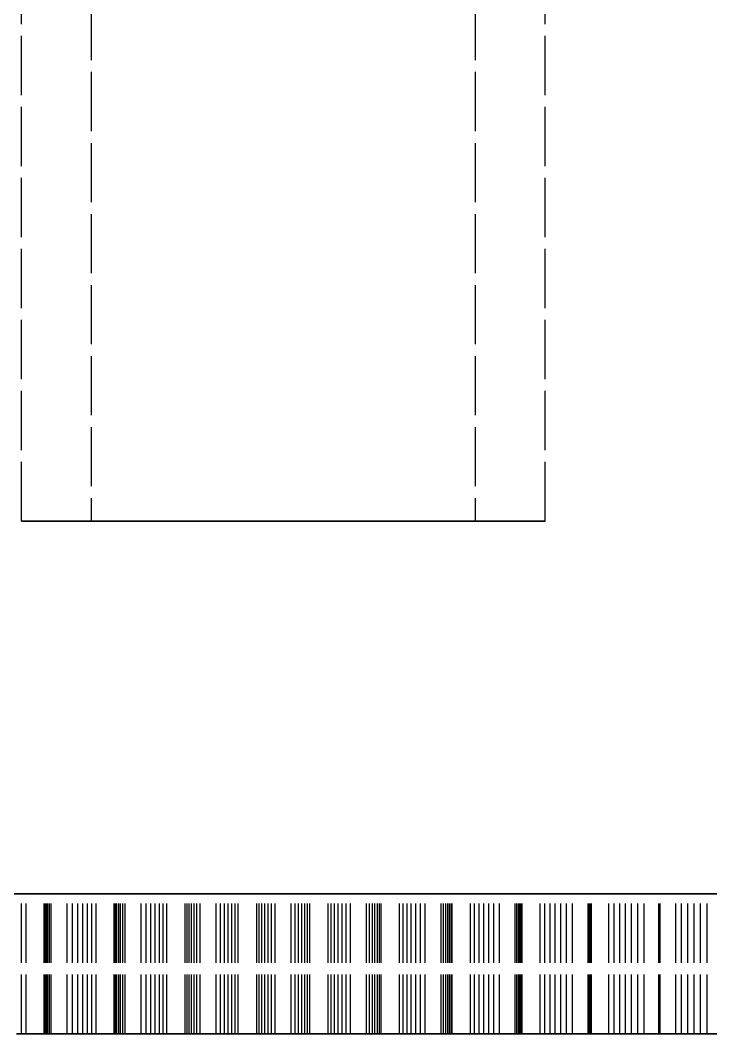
# Model space of a CAD drawing. Header units: millimetres. Extents: x -25 to 138, y -20 to 129.
# Drawn here: x 76.36 to 91.17, y 2 to 23.75 of the extents above; entities that cross this region are included whole.
import ezdxf

# ---------------------------------------------------------------- set-up
doc = ezdxf.new("R2010")
doc.units = ezdxf.units.MM
doc.linetypes.add('DASHED', pattern=[1.524, 1.27, -0.254])
doc.layers.add('HIDDEN', color=8, linetype='DASHED')
doc.layers.add('VISIBLE', color=7, linetype='CONTINUOUS')

msp = doc.modelspace()

# ---------------------------------------------------------------- linework, layer by layer
at = {"layer": 'HIDDEN'}
for points in [[(77.88, 45.5), (77.88, 13)], [(86.12, 45.5), (86.12, 13)], [(76.38, 13), (76.38, 44)], [(87.62, 13), (87.62, 44)], [(87.62, 13), (87.44159, 13), (87.26317, 13), (87.08476, 13), (86.90635, 13), (86.72794, 13), (86.54952, 13), (86.37111, 13), (86.1927, 13), (86.01429, 13), (85.83587, 13), (85.65746, 13), (85.47905, 13), (85.30063, 13), (85.12222, 13), (84.94381, 13), (84.7654, 13), (84.58698, 13), (84.40857, 13), (84.23016, 13), (84.05175, 13), (83.87333, 13), (83.69492, 13), (83.51651, 13), (83.3381, 13), (83.15968, 13), (82.98127, 13), (82.80286, 13), (82.62444, 13), (82.44603, 13), (82.26762, 13), (82.08921, 13), (81.91079, 13), (81.73238, 13), (81.55397, 13), (81.37556, 13), (81.19714, 13), (81.01873, 13), (80.84032, 13), (80.6619, 13), (80.48349, 13), (80.30508, 13), (80.12667, 13), (79.94825, 13), (79.76984, 13), (79.59143, 13), (79.41302, 13), (79.2346, 13), (79.05619, 13), (78.87778, 13), (78.69937, 13), (78.52095, 13), (78.34254, 13), (78.16413, 13), (77.98571, 13), (77.8073, 13), (77.62889, 13), (77.45048, 13), (77.27206, 13), (77.09365, 13), (76.91524, 13), (76.73683, 13), (76.55841, 13), (76.38, 13)], [(76.38, 13), (76.46921, 13), (76.55841, 13), (76.64762, 13), (76.73683, 13), (76.82603, 13), (76.91524, 13), (77.00444, 13), (77.09365, 13), (77.18286, 13), (77.27206, 13), (77.36127, 13), (77.45048, 13), (77.53968, 13), (77.62889, 13), (77.7181, 13), (77.8073, 13), (77.89651, 13), (77.98571, 13), (78.07492, 13), (78.16413, 13), (78.25333, 13), (78.34254, 13), (78.43175, 13), (78.52095, 13), (78.61016, 13), (78.69937, 13), (78.78857, 13), (78.87778, 13), (78.96698, 13), (79.05619, 13), (79.1454, 13), (79.2346, 13), (79.32381, 13), (79.41302, 13), (79.50222, 13), (79.59143, 13), (79.68063, 13), (79.76984, 13), (79.85905, 13), (79.94825, 13), (80.03746, 13), (80.12667, 13), (80.21587, 13), (80.30508, 13), (80.39429, 13), (80.48349, 13), (80.5727, 13), (80.6619, 13), (80.75111, 13), (80.84032, 13), (80.92952, 13), (81.01873, 13), (81.10794, 13), (81.19714, 13), (81.28635, 13), (81.37556, 13), (81.46476, 13), (81.55397, 13), (81.64317, 13), (81.73238, 13), (81.82159, 13), (81.91079, 13), (82, 13)], [(86.12, 13), (85.98921, 13), (85.85841, 13), (85.72762, 13), (85.59683, 13), (85.46603, 13), (85.33524, 13), (85.20444, 13), (85.07365, 13), (84.94286, 13), (84.81206, 13), (84.68127, 13), (84.55048, 13), (84.41968, 13), (84.28889, 13), (84.1581, 13), (84.0273, 13), (83.89651, 13), (83.76571, 13), (83.63492, 13), (83.50413, 13), (83.37333, 13), (83.24254, 13), (83.11175, 13), (82.98095, 13), (82.85016, 13), (82.71937, 13), (82.58857, 13), (82.45778, 13), (82.32698, 13), (82.19619, 13), (82.0654, 13), (81.9346, 13), (81.80381, 13), (81.67302, 13), (81.54222, 13), (81.41143, 13), (81.28063, 13), (81.14984, 13), (81.01905, 13), (80.88825, 13), (80.75746, 13), (80.62667, 13), (80.49587, 13), (80.36508, 13), (80.23429, 13), (80.10349, 13), (79.9727, 13), (79.8419, 13), (79.71111, 13), (79.58032, 13), (79.44952, 13), (79.31873, 13), (79.18794, 13), (79.05714, 13), (78.92635, 13), (78.79556, 13), (78.66476, 13), (78.53397, 13), (78.40317, 13), (78.27238, 13), (78.14159, 13), (78.01079, 13), (77.88, 13)], [(77.88, 13), (77.9454, 13), (78.01079, 13), (78.07619, 13), (78.14159, 13), (78.20698, 13), (78.27238, 13), (78.33778, 13), (78.40317, 13), (78.46857, 13), (78.53397, 13), (78.59937, 13), (78.66476, 13), (78.73016, 13), (78.79556, 13), (78.86095, 13), (78.92635, 13), (78.99175, 13), (79.05714, 13), (79.12254, 13), (79.18794, 13), (79.25333, 13), (79.31873, 13), (79.38413, 13), (79.44952, 13), (79.51492, 13), (79.58032, 13), (79.64571, 13), (79.71111, 13), (79.77651, 13), (79.8419, 13), (79.9073, 13), (79.9727, 13), (80.0381, 13), (80.10349, 13), (80.16889, 13), (80.23429, 13), (80.29968, 13), (80.36508, 13), (80.43048, 13), (80.49587, 13), (80.56127, 13), (80.62667, 13), (80.69206, 13), (80.75746, 13), (80.82286, 13), (80.88825, 13), (80.95365, 13), (81.01905, 13), (81.08444, 13), (81.14984, 13), (81.21524, 13), (81.28063, 13), (81.34603, 13), (81.41143, 13), (81.47683, 13), (81.54222, 13), (81.60762, 13), (81.67302, 13), (81.73841, 13), (81.80381, 13), (81.86921, 13), (81.9346, 13), (82, 13)], [(82, 13), (82.0654, 13), (82.13079, 13), (82.19619, 13), (82.26159, 13), (82.32698, 13), (82.39238, 13), (82.45778, 13), (82.52317, 13), (82.58857, 13), (82.65397, 13), (82.71937, 13), (82.78476, 13), (82.85016, 13), (82.91556, 13), (82.98095, 13), (83.04635, 13), (83.11175, 13), (83.17714, 13), (83.24254, 13), (83.30794, 13), (83.37333, 13), (83.43873, 13), (83.50413, 13), (83.56952, 13), (83.63492, 13), (83.70032, 13), (83.76571, 13), (83.83111, 13), (83.89651, 13), (83.9619, 13), (84.0273, 13), (84.0927, 13), (84.1581, 13), (84.22349, 13), (84.28889, 13), (84.35429, 13), (84.41968, 13), (84.48508, 13), (84.55048, 13), (84.61587, 13), (84.68127, 13), (84.74667, 13), (84.81206, 13), (84.87746, 13), (84.94286, 13), (85.00825, 13), (85.07365, 13), (85.13905, 13), (85.20444, 13), (85.26984, 13), (85.33524, 13), (85.40063, 13), (85.46603, 13), (85.53143, 13), (85.59683, 13), (85.66222, 13), (85.72762, 13), (85.79302, 13), (85.85841, 13), (85.92381, 13), (85.98921, 13), (86.0546, 13), (86.12, 13)], [(82, 13), (82.08921, 13), (82.17841, 13), (82.26762, 13), (82.35683, 13), (82.44603, 13), (82.53524, 13), (82.62444, 13), (82.71365, 13), (82.80286, 13), (82.89206, 13), (82.98127, 13), (83.07048, 13), (83.15968, 13), (83.24889, 13), (83.3381, 13), (83.4273, 13), (83.51651, 13), (83.60571, 13), (83.69492, 13), (83.78413, 13), (83.87333, 13), (83.96254, 13), (84.05175, 13), (84.14095, 13), (84.23016, 13), (84.31937, 13), (84.40857, 13), (84.49778, 13), (84.58698, 13), (84.67619, 13), (84.7654, 13), (84.8546, 13), (84.94381, 13), (85.03302, 13), (85.12222, 13), (85.21143, 13), (85.30063, 13), (85.38984, 13), (85.47905, 13), (85.56825, 13), (85.65746, 13), (85.74667, 13), (85.83587, 13), (85.92508, 13), (86.01429, 13), (86.10349, 13), (86.1927, 13), (86.2819, 13), (86.37111, 13), (86.46032, 13), (86.54952, 13), (86.63873, 13), (86.72794, 13), (86.81714, 13), (86.90635, 13), (86.99556, 13), (87.08476, 13), (87.17397, 13), (87.26317, 13), (87.35238, 13), (87.44159, 13), (87.53079, 13), (87.62, 13)], [(91.42857, 5), (90.73016, 5), (90.03175, 5), (89.33333, 5), (88.63492, 5), (87.93651, 5), (87.2381, 5), (86.53968, 5), (85.84127, 5), (85.14286, 5), (84.44444, 5), (83.74603, 5), (83.04762, 5), (82.34921, 5), (81.65079, 5), (80.95238, 5), (80.25397, 5), (79.55556, 5), (78.85714, 5), (78.15873, 5), (77.46032, 5), (76.7619, 5), (76.06349, 5)], [(76.06349, 5), (76.4127, 5), (76.7619, 5), (77.11111, 5), (77.46032, 5), (77.80952, 5), (78.15873, 5), (78.50794, 5), (78.85714, 5), (79.20635, 5), (79.55556, 5), (79.90476, 5), (80.25397, 5), (80.60317, 5), (80.95238, 5), (81.30159, 5), (81.65079, 5), (82, 5)], [(76.38372, 5), (76.27573, 5)], [(76.27573, 5), (76.38372, 5)], [(91.52381, 5), (90.7619, 5), (90, 5), (89.2381, 5), (88.47619, 5), (87.71429, 5), (86.95238, 5), (86.19048, 5), (85.42857, 5), (84.66667, 5), (83.90476, 5), (83.14286, 5), (82.38095, 5), (81.61905, 5), (80.85714, 5), (80.09524, 5), (79.33333, 5), (78.57143, 5), (77.80952, 5), (77.04762, 5), (76.28571, 5)], [(91.52381, 5), (90.7619, 5), (90, 5), (89.2381, 5), (88.47619, 5), (87.71429, 5), (86.95238, 5), (86.19048, 5), (85.42857, 5), (84.66667, 5), (83.90476, 5), (83.14286, 5), (82.38095, 5), (81.61905, 5), (80.85714, 5), (80.09524, 5), (79.33333, 5), (78.57143, 5), (77.80952, 5), (77.04762, 5), (76.28571, 5)], [(76.48595, 5), (76.38372, 5)], [(76.38372, 5), (76.48595, 5)], [(76.38372, 2), (76.38372, 5)], [(76.38372, 2), (76.38372, 5)], [(76.86992, 5), (76.48595, 5)], [(76.48595, 5), (76.86992, 5)], [(76.48595, 2), (76.48595, 5)], [(76.48595, 2), (76.48595, 5)], [(76.88171, 5), (76.86992, 5)], [(76.86992, 5), (76.88171, 5)], [(76.86992, 2), (76.86992, 5)], [(76.86992, 2), (76.86992, 5)], [(76.89938, 5), (76.88171, 5)], [(76.88171, 5), (76.89938, 5)], [(76.88171, 2), (76.88171, 5)], [(76.88171, 2), (76.88171, 5)], [(76.92257, 5), (76.89938, 5)], [(76.89938, 5), (76.92257, 5)], [(76.89938, 2), (76.89938, 5)], [(76.89938, 2), (76.89938, 5)], [(76.95103, 5), (76.92257, 5)], [(76.92257, 5), (76.95103, 5)], [(76.92257, 2), (76.92257, 5)], [(76.92257, 2), (76.92257, 5)], [(76.98453, 5), (76.95103, 5)], [(76.95103, 5), (76.98453, 5)], [(76.95103, 2), (76.95103, 5)], [(76.95103, 2), (76.95103, 5)], [(77.0229, 5), (76.98453, 5)], [(76.98453, 5), (77.0229, 5)], [(76.98453, 2), (76.98453, 5)], [(76.98453, 2), (76.98453, 5)], [(77.36145, 5), (77.0229, 5)], [(77.0229, 5), (77.36145, 5)], [(77.0229, 2), (77.0229, 5)], [(77.0229, 2), (77.0229, 5)], [(77.4781, 5), (77.36145, 5)], [(77.36145, 5), (77.4781, 5)], [(77.36145, 2), (77.36145, 5)], [(77.36145, 2), (77.36145, 5)], [(77.58997, 5), (77.4781, 5)], [(77.4781, 5), (77.58997, 5)], [(77.4781, 2), (77.4781, 5)], [(77.4781, 2), (77.4781, 5)], [(77.69686, 5), (77.58997, 5)], [(77.58997, 5), (77.69686, 5)], [(77.58997, 2), (77.58997, 5)], [(77.58997, 2), (77.58997, 5)], [(77.79854, 5), (77.69686, 5)], [(77.69686, 5), (77.79854, 5)], [(77.69686, 2), (77.69686, 5)], [(77.69686, 2), (77.69686, 5)], [(77.89472, 5), (77.79854, 5)], [(77.79854, 5), (77.89472, 5)], [(77.79854, 2), (77.79854, 5)], [(77.79854, 2), (77.79854, 5)], [(77.98504, 5), (77.89472, 5)], [(77.89472, 5), (77.98504, 5)], [(77.89472, 2), (77.89472, 5)], [(77.89472, 2), (77.89472, 5)], [(78.37475, 5), (77.98504, 5)], [(77.98504, 5), (78.37475, 5)], [(77.98504, 2), (77.98504, 5)], [(77.98504, 2), (77.98504, 5)], [(78.40016, 5), (78.37475, 5)], [(78.37475, 5), (78.40016, 5)], [(78.37475, 2), (78.37475, 5)], [(78.37475, 2), (78.37475, 5)], [(78.43151, 5), (78.40016, 5)], [(78.40016, 5), (78.43151, 5)], [(78.40016, 2), (78.40016, 5)], [(78.40016, 2), (78.40016, 5)], [(78.46845, 5), (78.43151, 5)], [(78.43151, 5), (78.46845, 5)], [(78.43151, 2), (78.43151, 5)], [(78.43151, 2), (78.43151, 5)], [(78.51071, 5), (78.46845, 5)], [(78.46845, 5), (78.51071, 5)], [(78.46845, 2), (78.46845, 5)], [(78.46845, 2), (78.46845, 5)], [(78.55806, 5), (78.51071, 5)], [(78.51071, 5), (78.55806, 5)], [(78.51071, 2), (78.51071, 5)], [(78.51071, 2), (78.51071, 5)], [(78.61034, 5), (78.55806, 5)], [(78.55806, 5), (78.61034, 5)], [(78.55806, 2), (78.55806, 5)], [(78.55806, 2), (78.55806, 5)], [(78.95309, 5), (78.61034, 5)], [(78.61034, 5), (78.95309, 5)], [(78.61034, 2), (78.61034, 5)], [(78.61034, 2), (78.61034, 5)], [(79.05776, 5), (78.95309, 5)], [(78.95309, 5), (79.05776, 5)], [(78.95309, 2), (78.95309, 5)], [(78.95309, 2), (78.95309, 5)], [(79.15757, 5), (79.05776, 5)], [(79.05776, 5), (79.15757, 5)], [(79.05776, 2), (79.05776, 5)], [(79.05776, 2), (79.05776, 5)], [(79.25233, 5), (79.15757, 5)], [(79.15757, 5), (79.25233, 5)], [(79.15757, 2), (79.15757, 5)], [(79.15757, 2), (79.15757, 5)], [(79.34181, 5), (79.25233, 5)], [(79.25233, 5), (79.34181, 5)], [(79.25233, 2), (79.25233, 5)], [(79.25233, 2), (79.25233, 5)], [(79.42572, 5), (79.34181, 5)], [(79.34181, 5), (79.42572, 5)], [(79.34181, 2), (79.34181, 5)], [(79.34181, 2), (79.34181, 5)], [(79.50369, 5), (79.42572, 5)], [(79.42572, 5), (79.50369, 5)], [(79.42572, 2), (79.42572, 5)], [(79.42572, 2), (79.42572, 5)], [(79.89725, 5), (79.50369, 5)], [(79.50369, 5), (79.89725, 5)], [(79.50369, 2), (79.50369, 5)], [(79.50369, 2), (79.50369, 5)], [(79.93614, 5), (79.89725, 5)], [(79.89725, 5), (79.93614, 5)], [(79.89725, 2), (79.89725, 5)], [(79.89725, 2), (79.89725, 5)], [(79.98103, 5), (79.93614, 5)], [(79.93614, 5), (79.98103, 5)], [(79.93614, 2), (79.93614, 5)], [(79.93614, 2), (79.93614, 5)], [(80.03153, 5), (79.98103, 5)], [(79.98103, 5), (80.03153, 5)], [(79.98103, 2), (79.98103, 5)], [(79.98103, 2), (79.98103, 5)], [(80.08739, 5), (80.03153, 5)], [(80.03153, 5), (80.08739, 5)], [(80.03153, 2), (80.03153, 5)], [(80.03153, 2), (80.03153, 5)], [(80.14837, 5), (80.08739, 5)], [(80.08739, 5), (80.14837, 5)], [(80.08739, 2), (80.08739, 5)], [(80.08739, 2), (80.08739, 5)], [(80.21429, 5), (80.14837, 5)], [(80.14837, 5), (80.21429, 5)], [(80.14837, 2), (80.14837, 5)], [(80.14837, 2), (80.14837, 5)], [(80.55956, 5), (80.21429, 5)], [(80.21429, 5), (80.55956, 5)], [(80.21429, 2), (80.21429, 5)], [(80.21429, 2), (80.21429, 5)], [(80.65175, 5), (80.55956, 5)], [(80.55956, 5), (80.65175, 5)], [(80.55956, 2), (80.55956, 5)], [(80.55956, 2), (80.55956, 5)], [(80.73902, 5), (80.65175, 5)], [(80.65175, 5), (80.73902, 5)], [(80.65175, 2), (80.65175, 5)], [(80.65175, 2), (80.65175, 5)], [(80.82119, 5), (80.73902, 5)], [(80.73902, 5), (80.82119, 5)], [(80.73902, 2), (80.73902, 5)], [(80.73902, 2), (80.73902, 5)], [(80.89803, 5), (80.82119, 5)], [(80.82119, 5), (80.89803, 5)], [(80.82119, 2), (80.82119, 5)], [(80.82119, 2), (80.82119, 5)], [(80.96926, 5), (80.89803, 5)], [(80.89803, 5), (80.96926, 5)], [(80.89803, 2), (80.89803, 5)], [(80.89803, 2), (80.89803, 5)], [(81.0345, 5), (80.96926, 5)], [(80.96926, 5), (81.0345, 5)], [(80.96926, 2), (80.96926, 5)], [(80.96926, 2), (80.96926, 5)], [(81.42999, 5), (81.0345, 5)], [(81.0345, 5), (81.42999, 5)], [(81.0345, 2), (81.0345, 5)], [(81.0345, 2), (81.0345, 5)], [(81.42999, 5), (81.48218, 5)], [(81.48218, 5), (81.42999, 5)], [(81.42999, 2), (81.42999, 5)], [(81.42999, 2), (81.42999, 5)], [(81.48218, 5), (81.54038, 5)], [(81.54038, 5), (81.48218, 5)], [(81.48218, 2), (81.48218, 5)], [(81.48218, 2), (81.48218, 5)], [(81.54038, 5), (81.60421, 5)], [(81.60421, 5), (81.54038, 5)], [(81.54038, 2), (81.54038, 5)], [(81.54038, 2), (81.54038, 5)], [(81.60421, 5), (81.67339, 5)], [(81.67339, 5), (81.60421, 5)], [(81.60421, 2), (81.60421, 5)], [(81.60421, 2), (81.60421, 5)], [(81.67339, 5), (81.7477, 5)], [(81.7477, 5), (81.67339, 5)], [(81.67339, 2), (81.67339, 5)], [(81.67339, 2), (81.67339, 5)], [(81.7477, 5), (81.82694, 5)], [(81.82694, 5), (81.7477, 5)], [(81.7477, 2), (81.7477, 5)], [(81.7477, 2), (81.7477, 5)], [(81.82694, 5), (82.17306, 5)], [(82.17306, 5), (81.82694, 5)], [(81.82694, 2), (81.82694, 5)], [(81.82694, 2), (81.82694, 5)], [(82, 5), (82.34921, 5), (82.69841, 5), (83.04762, 5), (83.39683, 5), (83.74603, 5), (84.09524, 5), (84.44444, 5), (84.79365, 5), (85.14286, 5), (85.49206, 5), (85.84127, 5), (86.19048, 5), (86.53968, 5), (86.88889, 5), (87.2381, 5), (87.5873, 5), (87.93651, 5), (88.28571, 5), (88.63492, 5), (88.98413, 5), (89.33333, 5), (89.68254, 5), (90.03175, 5), (90.38095, 5), (90.73016, 5), (91.07937, 5), (91.42857, 5)], [(82.17306, 5), (82.2523, 5)], [(82.2523, 5), (82.17306, 5)], [(82.17306, 2), (82.17306, 5)], [(82.17306, 2), (82.17306, 5)], [(82.2523, 5), (82.32661, 5)], [(82.32661, 5), (82.2523, 5)], [(82.2523, 2), (82.2523, 5)], [(82.2523, 2), (82.2523, 5)], [(82.32661, 5), (82.39579, 5)], [(82.39579, 5), (82.32661, 5)], [(82.32661, 2), (82.32661, 5)], [(82.32661, 2), (82.32661, 5)], [(82.39579, 5), (82.45962, 5)], [(82.45962, 5), (82.39579, 5)], [(82.39579, 2), (82.39579, 5)], [(82.39579, 2), (82.39579, 5)], [(82.45962, 5), (82.51782, 5)], [(82.51782, 5), (82.45962, 5)], [(82.45962, 2), (82.45962, 5)], [(82.45962, 2), (82.45962, 5)], [(82.51782, 5), (82.57001, 5)], [(82.57001, 5), (82.51782, 5)], [(82.51782, 2), (82.51782, 5)], [(82.51782, 2), (82.51782, 5)], [(82.57001, 5), (82.9655, 5)], [(82.9655, 5), (82.57001, 5)], [(82.57001, 2), (82.57001, 5)], [(82.57001, 2), (82.57001, 5)], [(82.9655, 5), (83.03074, 5)], [(83.03074, 5), (82.9655, 5)], [(82.9655, 2), (82.9655, 5)], [(82.9655, 2), (82.9655, 5)], [(83.03074, 5), (83.10197, 5)], [(83.10197, 5), (83.03074, 5)], [(83.03074, 2), (83.03074, 5)], [(83.03074, 2), (83.03074, 5)], [(83.10197, 5), (83.17881, 5)], [(83.17881, 5), (83.10197, 5)], [(83.10197, 2), (83.10197, 5)], [(83.10197, 2), (83.10197, 5)], [(83.17881, 5), (83.26098, 5)], [(83.26098, 5), (83.17881, 5)], [(83.17881, 2), (83.17881, 5)], [(83.17881, 2), (83.17881, 5)], [(83.26098, 5), (83.34825, 5)], [(83.34825, 5), (83.26098, 5)], [(83.26098, 2), (83.26098, 5)], [(83.26098, 2), (83.26098, 5)], [(83.34825, 5), (83.44044, 5)], [(83.44044, 5), (83.34825, 5)], [(83.34825, 2), (83.34825, 5)], [(83.34825, 2), (83.34825, 5)], [(83.44044, 5), (83.78571, 5)], [(83.78571, 5), (83.44044, 5)], [(83.44044, 2), (83.44044, 5)], [(83.44044, 2), (83.44044, 5)], [(83.78571, 5), (83.85163, 5)], [(83.85163, 5), (83.78571, 5)], [(83.78571, 2), (83.78571, 5)], [(83.78571, 2), (83.78571, 5)], [(83.85163, 5), (83.91261, 5)], [(83.91261, 5), (83.85163, 5)], [(83.85163, 2), (83.85163, 5)], [(83.85163, 2), (83.85163, 5)], [(83.91261, 5), (83.96847, 5)], [(83.96847, 5), (83.91261, 5)], [(83.91261, 2), (83.91261, 5)], [(83.91261, 2), (83.91261, 5)], [(83.96847, 5), (84.01897, 5)], [(84.01897, 5), (83.96847, 5)], [(83.96847, 2), (83.96847, 5)], [(83.96847, 2), (83.96847, 5)], [(84.01897, 5), (84.06386, 5)], [(84.06386, 5), (84.01897, 5)], [(84.01897, 2), (84.01897, 5)], [(84.01897, 2), (84.01897, 5)], [(84.06386, 5), (84.10275, 5)], [(84.10275, 5), (84.06386, 5)], [(84.06386, 2), (84.06386, 5)], [(84.06386, 2), (84.06386, 5)], [(84.10275, 5), (84.49631, 5)], [(84.49631, 5), (84.10275, 5)], [(84.10275, 2), (84.10275, 5)], [(84.10275, 2), (84.10275, 5)], [(84.49631, 5), (84.57428, 5)], [(84.57428, 5), (84.49631, 5)], [(84.49631, 2), (84.49631, 5)], [(84.49631, 2), (84.49631, 5)], [(84.57428, 5), (84.65819, 5)], [(84.65819, 5), (84.57428, 5)], [(84.57428, 2), (84.57428, 5)], [(84.57428, 2), (84.57428, 5)], [(84.65819, 5), (84.74767, 5)], [(84.74767, 5), (84.65819, 5)], [(84.65819, 2), (84.65819, 5)], [(84.65819, 2), (84.65819, 5)], [(84.74767, 5), (84.84243, 5)], [(84.84243, 5), (84.74767, 5)], [(84.74767, 2), (84.74767, 5)], [(84.74767, 2), (84.74767, 5)], [(84.84243, 5), (84.94224, 5)], [(84.94224, 5), (84.84243, 5)], [(84.84243, 2), (84.84243, 5)], [(84.84243, 2), (84.84243, 5)], [(84.94224, 5), (85.04691, 5)], [(85.04691, 5), (84.94224, 5)], [(84.94224, 2), (84.94224, 5)], [(84.94224, 2), (84.94224, 5)], [(85.04691, 5), (85.38966, 5)], [(85.38966, 5), (85.04691, 5)], [(85.04691, 2), (85.04691, 5)], [(85.04691, 2), (85.04691, 5)], [(85.38966, 5), (85.44194, 5)], [(85.44194, 5), (85.38966, 5)], [(85.38966, 2), (85.38966, 5)], [(85.38966, 2), (85.38966, 5)], [(85.44194, 5), (85.48929, 5)], [(85.48929, 5), (85.44194, 5)], [(85.44194, 2), (85.44194, 5)], [(85.44194, 2), (85.44194, 5)], [(85.48929, 5), (85.53155, 5)], [(85.53155, 5), (85.48929, 5)], [(85.48929, 2), (85.48929, 5)], [(85.48929, 2), (85.48929, 5)], [(85.53155, 5), (85.56849, 5)], [(85.56849, 5), (85.53155, 5)], [(85.53155, 2), (85.53155, 5)], [(85.53155, 2), (85.53155, 5)], [(85.56849, 5), (85.59984, 5)], [(85.59984, 5), (85.56849, 5)], [(85.56849, 2), (85.56849, 5)], [(85.56849, 2), (85.56849, 5)], [(85.59984, 5), (85.62525, 5)], [(85.62525, 5), (85.59984, 5)], [(85.59984, 2), (85.59984, 5)], [(85.59984, 2), (85.59984, 5)], [(85.62525, 5), (86.01496, 5)], [(86.01496, 5), (85.62525, 5)], [(85.62525, 2), (85.62525, 5)], [(85.62525, 2), (85.62525, 5)], [(86.01496, 5), (86.10528, 5)], [(86.10528, 5), (86.01496, 5)], [(86.01496, 2), (86.01496, 5)], [(86.01496, 2), (86.01496, 5)], [(86.10528, 5), (86.20146, 5)], [(86.20146, 5), (86.10528, 5)], [(86.10528, 2), (86.10528, 5)], [(86.10528, 2), (86.10528, 5)], [(86.20146, 5), (86.30314, 5)], [(86.30314, 5), (86.20146, 5)], [(86.20146, 2), (86.20146, 5)], [(86.20146, 2), (86.20146, 5)], [(86.30314, 5), (86.41003, 5)], [(86.41003, 5), (86.30314, 5)], [(86.30314, 2), (86.30314, 5)], [(86.30314, 2), (86.30314, 5)], [(86.41003, 5), (86.5219, 5)], [(86.5219, 5), (86.41003, 5)], [(86.41003, 2), (86.41003, 5)], [(86.41003, 2), (86.41003, 5)], [(86.5219, 5), (86.63855, 5)], [(86.63855, 5), (86.5219, 5)], [(86.5219, 2), (86.5219, 5)], [(86.5219, 2), (86.5219, 5)], [(86.63855, 5), (86.9771, 5)], [(86.9771, 5), (86.63855, 5)], [(86.63855, 2), (86.63855, 5)], [(86.63855, 2), (86.63855, 5)], [(86.9771, 5), (87.01547, 5)], [(87.01547, 5), (86.9771, 5)], [(86.9771, 2), (86.9771, 5)], [(86.9771, 2), (86.9771, 5)], [(87.01547, 5), (87.04897, 5)], [(87.04897, 5), (87.01547, 5)], [(87.01547, 2), (87.01547, 5)], [(87.01547, 2), (87.01547, 5)], [(87.04897, 5), (87.07743, 5)], [(87.07743, 5), (87.04897, 5)], [(87.04897, 2), (87.04897, 5)], [(87.04897, 2), (87.04897, 5)], [(87.07743, 5), (87.10062, 5)], [(87.10062, 5), (87.07743, 5)], [(87.07743, 2), (87.07743, 5)], [(87.07743, 2), (87.07743, 5)], [(87.10062, 5), (87.11829, 5)], [(87.11829, 5), (87.10062, 5)], [(87.10062, 2), (87.10062, 5)], [(87.10062, 2), (87.10062, 5)], [(87.11829, 5), (87.13008, 5)], [(87.13008, 5), (87.11829, 5)], [(87.11829, 2), (87.11829, 5)], [(87.11829, 2), (87.11829, 5)], [(87.13008, 5), (87.51405, 5)], [(87.51405, 5), (87.13008, 5)], [(87.13008, 2), (87.13008, 5)], [(87.13008, 2), (87.13008, 5)], [(87.51405, 5), (87.61628, 5)], [(87.61628, 5), (87.51405, 5)], [(87.51405, 2), (87.51405, 5)], [(87.51405, 2), (87.51405, 5)], [(87.61628, 5), (87.72427, 5)], [(87.72427, 5), (87.61628, 5)], [(87.61628, 2), (87.61628, 5)], [(87.61628, 2), (87.61628, 5)], [(87.72427, 5), (87.83765, 5)], [(87.83765, 5), (87.72427, 5)], [(87.72427, 2), (87.72427, 5)], [(87.72427, 2), (87.72427, 5)], [(87.83765, 5), (87.95615, 5)], [(87.95615, 5), (87.83765, 5)], [(87.83765, 2), (87.83765, 5)], [(87.83765, 2), (87.83765, 5)], [(87.95615, 5), (88.07952, 5)], [(88.07952, 5), (87.95615, 5)], [(87.95615, 2), (87.95615, 5)], [(87.95615, 2), (87.95615, 5)], [(88.07952, 5), (88.20758, 5)], [(88.20758, 5), (88.07952, 5)], [(88.07952, 2), (88.07952, 5)], [(88.07952, 2), (88.07952, 5)], [(88.20758, 5), (88.54029, 5)], [(88.54029, 5), (88.20758, 5)], [(88.20758, 2), (88.20758, 5)], [(88.20758, 2), (88.20758, 5)], [(88.54029, 5), (88.56458, 5)], [(88.56458, 5), (88.54029, 5)], [(88.54029, 2), (88.54029, 5)], [(88.54029, 2), (88.54029, 5)], [(88.56458, 5), (88.58406, 5)], [(88.58406, 5), (88.56458, 5)], [(88.56458, 2), (88.56458, 5)], [(88.56458, 2), (88.56458, 5)], [(88.58406, 5), (88.59857, 5)], [(88.59857, 5), (88.58406, 5)], [(88.58406, 2), (88.58406, 5)], [(88.58406, 2), (88.58406, 5)], [(88.59857, 5), (88.6079, 5)], [(88.6079, 5), (88.59857, 5)], [(88.59857, 2), (88.59857, 5)], [(88.59857, 2), (88.59857, 5)], [(88.6079, 5), (88.6118, 5)], [(88.6118, 5), (88.6079, 5)], [(88.6079, 2), (88.6079, 5)], [(88.6079, 2), (88.6079, 5)], [(88.6118, 5), (88.60992, 5)], [(88.60992, 5), (88.98628, 5)], [(88.98628, 5), (88.60992, 5)], [(88.60992, 5), (88.6118, 5)], [(88.60992, 2), (88.60992, 5)], [(88.60992, 2), (88.60992, 5)], [(88.6118, 2), (88.6118, 5)], [(88.6118, 2), (88.6118, 5)], [(88.98628, 5), (89.09992, 5)], [(89.09992, 5), (88.98628, 5)], [(88.98628, 2), (88.98628, 5)], [(88.98628, 2), (88.98628, 5)], [(89.09992, 5), (89.21918, 5)], [(89.21918, 5), (89.09992, 5)], [(89.09992, 2), (89.09992, 5)], [(89.09992, 2), (89.09992, 5)], [(89.21918, 5), (89.34372, 5)], [(89.34372, 5), (89.21918, 5)], [(89.21918, 2), (89.21918, 5)], [(89.21918, 2), (89.21918, 5)], [(89.34372, 5), (89.47324, 5)], [(89.47324, 5), (89.34372, 5)], [(89.34372, 2), (89.34372, 5)], [(89.34372, 2), (89.34372, 5)], [(89.47324, 5), (89.60753, 5)], [(89.60753, 5), (89.47324, 5)], [(89.47324, 2), (89.47324, 5)], [(89.47324, 2), (89.47324, 5)], [(89.60753, 5), (89.74637, 5)], [(89.74637, 5), (89.60753, 5)], [(89.60753, 2), (89.60753, 5)], [(89.60753, 2), (89.60753, 5)], [(89.74637, 5), (90.07161, 5)], [(90.07161, 5), (89.74637, 5)], [(89.74637, 2), (89.74637, 5)], [(89.74637, 2), (89.74637, 5)], [(90.07309, 5), (90.05755, 5)], [(90.05755, 5), (90.42447, 5)], [(90.42447, 5), (90.05755, 5)], [(90.05755, 5), (90.07309, 5)], [(90.05755, 2), (90.05755, 5)], [(90.05755, 2), (90.05755, 5)], [(90.07161, 5), (90.0817, 5)], [(90.0817, 5), (90.07161, 5)], [(90.07161, 2), (90.07161, 5)], [(90.07161, 2), (90.07161, 5)], [(90.08299, 5), (90.07309, 5)], [(90.07309, 5), (90.08299, 5)], [(90.07309, 2), (90.07309, 5)], [(90.07309, 2), (90.07309, 5)], [(90.0817, 5), (90.08707, 5)], [(90.08707, 5), (90.0817, 5)], [(90.0817, 2), (90.0817, 5)], [(90.0817, 2), (90.0817, 5)], [(90.08756, 5), (90.08299, 5)], [(90.08299, 5), (90.08756, 5)], [(90.08299, 2), (90.08299, 5)], [(90.08299, 2), (90.08299, 5)], [(90.08707, 5), (90.08756, 5)], [(90.08756, 5), (90.08707, 5)], [(90.08707, 2), (90.08707, 5)], [(90.08707, 2), (90.08707, 5)], [(90.08756, 2), (90.08756, 5)], [(90.08756, 2), (90.08756, 5)], [(90.42447, 5), (90.54896, 5)], [(90.54896, 5), (90.42447, 5)], [(90.42447, 2), (90.42447, 5)], [(90.42447, 2), (90.42447, 5)], [(90.54896, 5), (90.67893, 5)], [(90.67893, 5), (90.54896, 5)], [(90.54896, 2), (90.54896, 5)], [(90.54896, 2), (90.54896, 5)], [(90.67893, 5), (90.81401, 5)], [(90.81401, 5), (90.67893, 5)], [(90.67893, 2), (90.67893, 5)], [(90.67893, 2), (90.67893, 5)], [(90.81401, 5), (90.95393, 5)], [(90.95393, 5), (90.81401, 5)], [(90.81401, 2), (90.81401, 5)], [(90.81401, 2), (90.81401, 5)], [(90.95393, 5), (91.09847, 5)], [(91.09847, 5), (90.95393, 5)], [(90.95393, 2), (90.95393, 5)], [(90.95393, 2), (90.95393, 5)], [(91.09847, 5), (91.24743, 5)], [(91.24743, 5), (91.09847, 5)], [(91.09847, 2), (91.09847, 5)], [(91.09847, 2), (91.09847, 5)], [(76.38372, 2), (76.27573, 2)], [(76.27573, 2), (76.38372, 2)], [(91.52381, 2), (90.7619, 2), (90, 2), (89.2381, 2), (88.47619, 2), (87.71429, 2), (86.95238, 2), (86.19048, 2), (85.42857, 2), (84.66667, 2), (83.90476, 2), (83.14286, 2), (82.38095, 2), (81.61905, 2), (80.85714, 2), (80.09524, 2), (79.33333, 2), (78.57143, 2), (77.80952, 2), (77.04762, 2), (76.28571, 2)], [(76.48595, 2), (76.38372, 2)], [(76.38372, 2), (76.48595, 2)], [(76.86992, 2), (76.48595, 2)], [(76.48595, 2), (76.86992, 2)], [(76.88171, 2), (76.86992, 2)], [(76.86992, 2), (76.88171, 2)], [(76.89938, 2), (76.88171, 2)], [(76.88171, 2), (76.89938, 2)], [(76.92257, 2), (76.89938, 2)], [(76.89938, 2), (76.92257, 2)], [(76.95103, 2), (76.92257, 2)], [(76.92257, 2), (76.95103, 2)], [(76.98453, 2), (76.95103, 2)], [(76.95103, 2), (76.98453, 2)], [(77.0229, 2), (76.98453, 2)], [(76.98453, 2), (77.0229, 2)], [(77.36145, 2), (77.0229, 2)], [(77.0229, 2), (77.36145, 2)], [(77.4781, 2), (77.36145, 2)], [(77.36145, 2), (77.4781, 2)], [(77.58997, 2), (77.4781, 2)], [(77.4781, 2), (77.58997, 2)], [(77.69686, 2), (77.58997, 2)], [(77.58997, 2), (77.69686, 2)], [(77.79854, 2), (77.69686, 2)], [(77.69686, 2), (77.79854, 2)], [(77.89472, 2), (77.79854, 2)], [(77.79854, 2), (77.89472, 2)], [(77.98504, 2), (77.89472, 2)], [(77.89472, 2), (77.98504, 2)], [(78.37475, 2), (77.98504, 2)], [(77.98504, 2), (78.37475, 2)], [(78.40016, 2), (78.37475, 2)], [(78.37475, 2), (78.40016, 2)], [(78.43151, 2), (78.40016, 2)], [(78.40016, 2), (78.43151, 2)], [(78.46845, 2), (78.43151, 2)], [(78.43151, 2), (78.46845, 2)], [(78.51071, 2), (78.46845, 2)], [(78.46845, 2), (78.51071, 2)], [(78.55806, 2), (78.51071, 2)], [(78.51071, 2), (78.55806, 2)], [(78.61034, 2), (78.55806, 2)], [(78.55806, 2), (78.61034, 2)], [(78.95309, 2), (78.61034, 2)], [(78.61034, 2), (78.95309, 2)], [(79.05776, 2), (78.95309, 2)], [(78.95309, 2), (79.05776, 2)], [(79.15757, 2), (79.05776, 2)], [(79.05776, 2), (79.15757, 2)], [(79.25233, 2), (79.15757, 2)], [(79.15757, 2), (79.25233, 2)], [(79.34181, 2), (79.25233, 2)], [(79.25233, 2), (79.34181, 2)], [(79.42572, 2), (79.34181, 2)], [(79.34181, 2), (79.42572, 2)], [(79.50369, 2), (79.42572, 2)], [(79.42572, 2), (79.50369, 2)], [(79.89725, 2), (79.50369, 2)], [(79.50369, 2), (79.89725, 2)], [(79.93614, 2), (79.89725, 2)], [(79.89725, 2), (79.93614, 2)], [(79.98103, 2), (79.93614, 2)], [(79.93614, 2), (79.98103, 2)], [(80.03153, 2), (79.98103, 2)], [(79.98103, 2), (80.03153, 2)], [(80.08739, 2), (80.03153, 2)], [(80.03153, 2), (80.08739, 2)], [(80.14837, 2), (80.08739, 2)], [(80.08739, 2), (80.14837, 2)], [(80.21429, 2), (80.14837, 2)], [(80.14837, 2), (80.21429, 2)], [(80.55956, 2), (80.21429, 2)], [(80.21429, 2), (80.55956, 2)], [(80.65175, 2), (80.55956, 2)], [(80.55956, 2), (80.65175, 2)], [(80.73902, 2), (80.65175, 2)], [(80.65175, 2), (80.73902, 2)], [(80.82119, 2), (80.73902, 2)], [(80.73902, 2), (80.82119, 2)], [(80.89803, 2), (80.82119, 2)], [(80.82119, 2), (80.89803, 2)], [(80.96926, 2), (80.89803, 2)], [(80.89803, 2), (80.96926, 2)], [(81.0345, 2), (80.96926, 2)], [(80.96926, 2), (81.0345, 2)], [(81.42999, 2), (81.0345, 2)], [(81.0345, 2), (81.42999, 2)], [(81.42999, 2), (81.48218, 2)], [(81.48218, 2), (81.42999, 2)], [(81.48218, 2), (81.54038, 2)], [(81.54038, 2), (81.48218, 2)], [(81.54038, 2), (81.60421, 2)], [(81.60421, 2), (81.54038, 2)], [(81.60421, 2), (81.67339, 2)], [(81.67339, 2), (81.60421, 2)], [(81.67339, 2), (81.7477, 2)], [(81.7477, 2), (81.67339, 2)], [(81.7477, 2), (81.82694, 2)], [(81.82694, 2), (81.7477, 2)], [(81.82694, 2), (82.17306, 2)], [(82.17306, 2), (81.82694, 2)], [(82.17306, 2), (82.2523, 2)], [(82.2523, 2), (82.17306, 2)], [(82.2523, 2), (82.32661, 2)], [(82.32661, 2), (82.2523, 2)], [(82.32661, 2), (82.39579, 2)], [(82.39579, 2), (82.32661, 2)], [(82.39579, 2), (82.45962, 2)], [(82.45962, 2), (82.39579, 2)], [(82.45962, 2), (82.51782, 2)], [(82.51782, 2), (82.45962, 2)], [(82.51782, 2), (82.57001, 2)], [(82.57001, 2), (82.51782, 2)], [(82.57001, 2), (82.9655, 2)], [(82.9655, 2), (82.57001, 2)], [(82.9655, 2), (83.03074, 2)], [(83.03074, 2), (82.9655, 2)], [(83.03074, 2), (83.10197, 2)], [(83.10197, 2), (83.03074, 2)], [(83.10197, 2), (83.17881, 2)], [(83.17881, 2), (83.10197, 2)], [(83.17881, 2), (83.26098, 2)], [(83.26098, 2), (83.17881, 2)], [(83.26098, 2), (83.34825, 2)], [(83.34825, 2), (83.26098, 2)], [(83.34825, 2), (83.44044, 2)], [(83.44044, 2), (83.34825, 2)], [(83.44044, 2), (83.78571, 2)], [(83.78571, 2), (83.44044, 2)], [(83.78571, 2), (83.85163, 2)], [(83.85163, 2), (83.78571, 2)], [(83.85163, 2), (83.91261, 2)], [(83.91261, 2), (83.85163, 2)], [(83.91261, 2), (83.96847, 2)], [(83.96847, 2), (83.91261, 2)], [(83.96847, 2), (84.01897, 2)], [(84.01897, 2), (83.96847, 2)], [(84.01897, 2), (84.06386, 2)], [(84.06386, 2), (84.01897, 2)], [(84.06386, 2), (84.10275, 2)], [(84.10275, 2), (84.06386, 2)], [(84.10275, 2), (84.49631, 2)], [(84.49631, 2), (84.10275, 2)], [(84.49631, 2), (84.57428, 2)], [(84.57428, 2), (84.49631, 2)], [(84.57428, 2), (84.65819, 2)], [(84.65819, 2), (84.57428, 2)], [(84.65819, 2), (84.74767, 2)], [(84.74767, 2), (84.65819, 2)], [(84.74767, 2), (84.84243, 2)], [(84.84243, 2), (84.74767, 2)], [(84.84243, 2), (84.94224, 2)], [(84.94224, 2), (84.84243, 2)], [(84.94224, 2), (85.04691, 2)], [(85.04691, 2), (84.94224, 2)], [(85.04691, 2), (85.38966, 2)], [(85.38966, 2), (85.04691, 2)], [(85.38966, 2), (85.44194, 2)], [(85.44194, 2), (85.38966, 2)], [(85.44194, 2), (85.48929, 2)], [(85.48929, 2), (85.44194, 2)], [(85.48929, 2), (85.53155, 2)], [(85.53155, 2), (85.48929, 2)], [(85.53155, 2), (85.56849, 2)], [(85.56849, 2), (85.53155, 2)], [(85.56849, 2), (85.59984, 2)], [(85.59984, 2), (85.56849, 2)], [(85.59984, 2), (85.62525, 2)], [(85.62525, 2), (85.59984, 2)], [(85.62525, 2), (86.01496, 2)], [(86.01496, 2), (85.62525, 2)], [(86.01496, 2), (86.10528, 2)], [(86.10528, 2), (86.01496, 2)], [(86.10528, 2), (86.20146, 2)], [(86.20146, 2), (86.10528, 2)], [(86.20146, 2), (86.30314, 2)], [(86.30314, 2), (86.20146, 2)], [(86.30314, 2), (86.41003, 2)], [(86.41003, 2), (86.30314, 2)], [(86.41003, 2), (86.5219, 2)], [(86.5219, 2), (86.41003, 2)], [(86.5219, 2), (86.63855, 2)], [(86.63855, 2), (86.5219, 2)], [(86.63855, 2), (86.9771, 2)], [(86.9771, 2), (86.63855, 2)], [(86.9771, 2), (87.01547, 2)], [(87.01547, 2), (86.9771, 2)], [(87.01547, 2), (87.04897, 2)], [(87.04897, 2), (87.01547, 2)], [(87.04897, 2), (87.07743, 2)], [(87.07743, 2), (87.04897, 2)], [(87.07743, 2), (87.10062, 2)], [(87.10062, 2), (87.07743, 2)], [(87.10062, 2), (87.11829, 2)], [(87.11829, 2), (87.10062, 2)], [(87.11829, 2), (87.13008, 2)], [(87.13008, 2), (87.11829, 2)], [(87.13008, 2), (87.51405, 2)], [(87.51405, 2), (87.13008, 2)], [(87.51405, 2), (87.61628, 2)], [(87.61628, 2), (87.51405, 2)], [(87.61628, 2), (87.72427, 2)], [(87.72427, 2), (87.61628, 2)], [(87.72427, 2), (87.83765, 2)], [(87.83765, 2), (87.72427, 2)], [(87.83765, 2), (87.95615, 2)], [(87.95615, 2), (87.83765, 2)], [(87.95615, 2), (88.07952, 2)], [(88.07952, 2), (87.95615, 2)], [(88.07952, 2), (88.20758, 2)], [(88.20758, 2), (88.07952, 2)], [(88.20758, 2), (88.54029, 2)], [(88.54029, 2), (88.20758, 2)], [(88.54029, 2), (88.56458, 2)], [(88.56458, 2), (88.54029, 2)], [(88.56458, 2), (88.58406, 2)], [(88.58406, 2), (88.56458, 2)], [(88.58406, 2), (88.59857, 2)], [(88.59857, 2), (88.58406, 2)], [(88.59857, 2), (88.6079, 2)], [(88.6079, 2), (88.59857, 2)], [(88.6079, 2), (88.6118, 2)], [(88.6118, 2), (88.6079, 2)], [(88.6118, 2), (88.60992, 2)], [(88.60992, 2), (88.98628, 2)], [(88.98628, 2), (88.60992, 2)], [(88.60992, 2), (88.6118, 2)], [(88.98628, 2), (89.09992, 2)], [(89.09992, 2), (88.98628, 2)], [(89.09992, 2), (89.21918, 2)], [(89.21918, 2), (89.09992, 2)], [(89.21918, 2), (89.34372, 2)], [(89.34372, 2), (89.21918, 2)], [(89.34372, 2), (89.47324, 2)], [(89.47324, 2), (89.34372, 2)], [(89.47324, 2), (89.60753, 2)], [(89.60753, 2), (89.47324, 2)], [(89.60753, 2), (89.74637, 2)], [(89.74637, 2), (89.60753, 2)], [(89.74637, 2), (90.07161, 2)], [(90.07161, 2), (89.74637, 2)], [(90.07309, 2), (90.05755, 2)], [(90.05755, 2), (90.42447, 2)], [(90.42447, 2), (90.05755, 2)], [(90.05755, 2), (90.07309, 2)], [(90.07161, 2), (90.0817, 2)], [(90.0817, 2), (90.07161, 2)], [(90.08299, 2), (90.07309, 2)], [(90.07309, 2), (90.08299, 2)], [(90.0817, 2), (90.08707, 2)], [(90.08707, 2), (90.0817, 2)], [(90.08756, 2), (90.08299, 2)], [(90.08299, 2), (90.08756, 2)], [(90.08707, 2), (90.08756, 2)], [(90.08756, 2), (90.08707, 2)], [(90.42447, 2), (90.54896, 2)], [(90.54896, 2), (90.42447, 2)], [(90.54896, 2), (90.67893, 2)], [(90.67893, 2), (90.54896, 2)], [(90.67893, 2), (90.81401, 2)], [(90.81401, 2), (90.67893, 2)], [(90.81401, 2), (90.95393, 2)], [(90.95393, 2), (90.81401, 2)], [(90.95393, 2), (91.09847, 2)], [(91.09847, 2), (90.95393, 2)], [(91.09847, 2), (91.24743, 2)], [(91.24743, 2), (91.09847, 2)]]:
    msp.add_lwpolyline(points, dxfattribs=at)
at = {"layer": 'VISIBLE'}
for points in [[(76.28571, 5), (76.66667, 5), (77.04762, 5), (77.42857, 5), (77.80952, 5), (78.19048, 5), (78.57143, 5), (78.95238, 5), (79.33333, 5), (79.71429, 5), (80.09524, 5), (80.47619, 5), (80.85714, 5), (81.2381, 5), (81.61905, 5), (82, 5)], [(76.28571, 5), (76.66667, 5), (77.04762, 5), (77.42857, 5), (77.80952, 5), (78.19048, 5), (78.57143, 5), (78.95238, 5), (79.33333, 5), (79.71429, 5), (80.09524, 5), (80.47619, 5), (80.85714, 5), (81.2381, 5), (81.61905, 5), (82, 5)], [(82, 5), (82.38095, 5), (82.7619, 5), (83.14286, 5), (83.52381, 5), (83.90476, 5), (84.28571, 5), (84.66667, 5), (85.04762, 5), (85.42857, 5), (85.80952, 5), (86.19048, 5), (86.57143, 5), (86.95238, 5), (87.33333, 5), (87.71429, 5), (88.09524, 5), (88.47619, 5), (88.85714, 5), (89.2381, 5), (89.61905, 5), (90, 5), (90.38095, 5), (90.7619, 5), (91.14286, 5), (91.52381, 5)], [(82, 5), (82.38095, 5), (82.7619, 5), (83.14286, 5), (83.52381, 5), (83.90476, 5), (84.28571, 5), (84.66667, 5), (85.04762, 5), (85.42857, 5), (85.80952, 5), (86.19048, 5), (86.57143, 5), (86.95238, 5), (87.33333, 5), (87.71429, 5), (88.09524, 5), (88.47619, 5), (88.85714, 5), (89.2381, 5), (89.61905, 5), (90, 5), (90.38095, 5), (90.7619, 5), (91.14286, 5), (91.52381, 5)], [(76.28571, 2), (76.66667, 2), (77.04762, 2), (77.42857, 2), (77.80952, 2), (78.19048, 2), (78.57143, 2), (78.95238, 2), (79.33333, 2), (79.71429, 2), (80.09524, 2), (80.47619, 2), (80.85714, 2), (81.2381, 2), (81.61905, 2), (82, 2)], [(82, 2), (82.38095, 2), (82.7619, 2), (83.14286, 2), (83.52381, 2), (83.90476, 2), (84.28571, 2), (84.66667, 2), (85.04762, 2), (85.42857, 2), (85.80952, 2), (86.19048, 2), (86.57143, 2), (86.95238, 2), (87.33333, 2), (87.71429, 2), (88.09524, 2), (88.47619, 2), (88.85714, 2), (89.2381, 2), (89.61905, 2), (90, 2), (90.38095, 2), (90.7619, 2), (91.14286, 2), (91.52381, 2)]]:
    msp.add_lwpolyline(points, dxfattribs=at)

doc.saveas('drawing.dxf')
